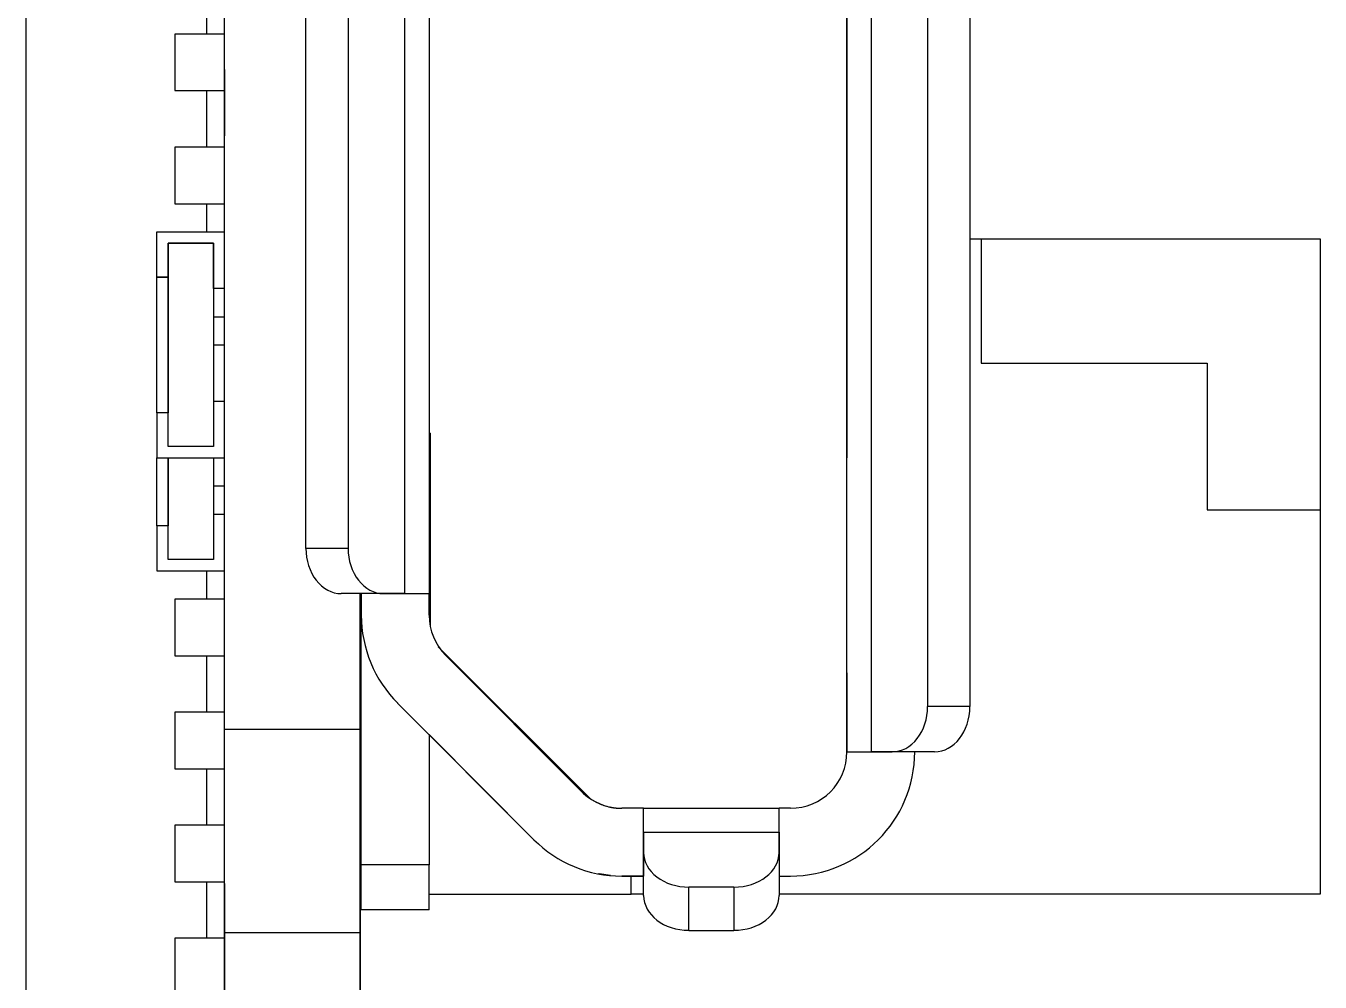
# Model space of a CAD drawing. Extents: x 68 to 194, y 85 to 140.
# Drawn here: x 183.66 to 189.39, y 101.13 to 105.36 of the extents above; entities that cross this region are included whole.
import ezdxf

# ---------------------------------------------------------------- set-up
doc = ezdxf.new("R2010")
doc.units = 0
doc.layers.add('View005', color=7, linetype='CONTINUOUS')

msp = doc.modelspace()

# ---------------------------------------------------------------- linework, layer by layer
at = {"layer": 'View005'}
for p, q in [((187.297, 102.15), (187.297, 108.55)), ((187.297, 102.15), (187.297, 108.55)), ((187.406, 102.15), (187.406, 108.55)), ((187.406, 102.15), (187.406, 108.55)), ((184.542, 102.25), (184.542, 108.45)), ((184.542, 102.25), (184.542, 108.45)), ((184.542, 102.25), (184.542, 108.45)), ((187.655, 102.35), (187.655, 108.35)), ((187.655, 102.35), (187.655, 108.35)), ((187.842, 102.35), (187.842, 108.35)), ((187.842, 102.35), (187.842, 108.35)), ((185.338, 107.85), (185.338, 102.85)), ((185.338, 107.85), (185.338, 102.85)), ((185.447, 107.85), (185.447, 102.85)), ((185.447, 107.85), (185.447, 102.85)), ((184.902, 103.05), (184.902, 107.65)), ((184.902, 103.05), (184.902, 107.65)), ((185.089, 107.65), (185.089, 103.05)), ((185.089, 107.65), (185.089, 103.05)), ((187.297, 107.125), (187.297, 103.575)), ((187.297, 107.125), (187.297, 103.575)), ((183.662, 106.45), (183.662, 99.45)), ((183.662, 106.45), (183.662, 99.45)), ((184.462, 105.575), (184.462, 105.325)), ((184.462, 105.575), (184.462, 105.325)), ((184.322, 105.325), (184.322, 105.075)), ((184.462, 105.325), (184.322, 105.325)), ((184.322, 105.325), (184.322, 105.075)), ((184.462, 105.325), (184.322, 105.325)), ((184.541, 105.325), (184.462, 105.325)), ((184.541, 105.325), (184.462, 105.325)), ((184.542, 105.34), (184.541, 105.34)), ((184.542, 105.34), (184.541, 105.34)), ((184.542, 105.34), (184.541, 105.34)), ((184.542, 105.34), (184.541, 105.34)), ((184.542, 105.325), (184.542, 105.325)), ((184.542, 105.325), (184.542, 105.325)), ((184.541, 105.168), (184.541, 105.298)), ((184.541, 105.168), (184.541, 105.298)), ((184.542, 105.298), (184.541, 105.298)), ((184.542, 105.298), (184.541, 105.298)), ((184.542, 105.168), (184.542, 105.298)), ((184.542, 105.168), (184.542, 105.298)), ((184.541, 105.168), (184.542, 105.168)), ((184.541, 105.168), (184.542, 105.168)), ((184.322, 105.075), (184.462, 105.075)), ((184.322, 105.075), (184.462, 105.075)), ((184.462, 105.075), (184.462, 104.825)), ((184.462, 105.075), (184.541, 105.075)), ((184.462, 105.075), (184.462, 104.825)), ((184.462, 105.075), (184.541, 105.075)), ((184.542, 105.075), (184.542, 105.075)), ((184.542, 105.075), (184.542, 105.075)), ((184.541, 104.225), (184.541, 104.875)), ((184.542, 104.875), (184.541, 104.875)), ((184.541, 104.225), (184.541, 104.875)), ((184.542, 104.875), (184.541, 104.875)), ((184.542, 104.225), (184.542, 104.875)), ((184.542, 104.225), (184.542, 104.875)), ((184.322, 104.825), (184.322, 104.575)), ((184.462, 104.825), (184.322, 104.825)), ((184.322, 104.825), (184.322, 104.575)), ((184.462, 104.825), (184.322, 104.825)), ((184.541, 104.825), (184.462, 104.825)), ((184.541, 104.825), (184.462, 104.825)), ((184.542, 104.825), (184.542, 104.825)), ((184.542, 104.825), (184.542, 104.825)), ((184.322, 104.575), (184.462, 104.575)), ((184.322, 104.575), (184.462, 104.575)), ((184.462, 104.575), (184.462, 104.45)), ((184.462, 104.575), (184.541, 104.575)), ((184.462, 104.575), (184.462, 104.45)), ((184.462, 104.575), (184.541, 104.575)), ((184.542, 104.575), (184.542, 104.575)), ((184.542, 104.575), (184.542, 104.575)), ((184.242, 104.25), (184.242, 104.45)), ((184.242, 104.45), (184.541, 104.45)), ((184.242, 104.25), (184.242, 104.45)), ((184.242, 104.45), (184.541, 104.45)), ((184.542, 104.45), (184.542, 104.45)), ((184.542, 104.45), (184.542, 104.45)), ((187.842, 104.42), (187.892, 104.42)), ((187.842, 104.42), (187.892, 104.42)), ((187.892, 104.42), (189.392, 104.42)), ((187.892, 104.42), (187.892, 103.87)), ((187.892, 104.42), (189.392, 104.42)), ((187.892, 104.42), (187.892, 103.87)), ((189.392, 104.42), (189.392, 103.22)), ((189.392, 104.42), (189.392, 103.22)), ((184.492, 104.4), (184.292, 104.4)), ((184.292, 104.4), (184.292, 104.25)), ((184.292, 103.5), (184.292, 104.4)), ((184.292, 104.4), (184.492, 104.4)), ((184.492, 104.4), (184.292, 104.4)), ((184.292, 104.4), (184.292, 104.25)), ((184.292, 103.5), (184.292, 104.4)), ((184.292, 104.4), (184.492, 104.4)), ((184.492, 104.2), (184.492, 104.4)), ((184.492, 104.4), (184.492, 103.5)), ((184.492, 104.2), (184.492, 104.4)), ((184.492, 104.4), (184.492, 103.5)), ((184.292, 104.25), (184.242, 104.25)), ((184.242, 103.65), (184.242, 104.25)), ((184.242, 104.25), (184.292, 104.25)), ((184.292, 104.25), (184.242, 104.25)), ((184.242, 103.65), (184.242, 104.25)), ((184.242, 104.25), (184.292, 104.25)), ((184.292, 104.25), (184.292, 103.65)), ((184.292, 104.25), (184.292, 103.65)), ((184.542, 104.2), (184.492, 104.2)), ((184.542, 104.2), (184.492, 104.2)), ((184.542, 104.225), (184.541, 104.225)), ((184.542, 104.225), (184.541, 104.225)), ((184.541, 103.725), (184.541, 104.2)), ((184.541, 103.725), (184.541, 104.2)), ((184.542, 103.725), (184.542, 104.2)), ((184.542, 103.725), (184.542, 104.2)), ((184.492, 104.075), (184.541, 104.075)), ((184.492, 104.075), (184.541, 104.075)), ((184.542, 104.075), (184.542, 104.075)), ((184.542, 104.075), (184.542, 104.075)), ((184.492, 103.95), (184.541, 103.95)), ((184.492, 103.95), (184.541, 103.95)), ((184.542, 103.95), (184.542, 103.95)), ((184.542, 103.95), (184.542, 103.95)), ((187.892, 103.87), (188.892, 103.87)), ((187.892, 103.87), (188.892, 103.87)), ((188.892, 103.87), (188.892, 103.22)), ((188.892, 103.87), (188.892, 103.22)), ((184.542, 103.725), (184.541, 103.725)), ((184.542, 103.725), (184.541, 103.725)), ((184.542, 103.7), (184.492, 103.7)), ((184.492, 103.7), (184.492, 103.5)), ((184.542, 103.7), (184.492, 103.7)), ((184.492, 103.7), (184.492, 103.5)), ((184.541, 103.025), (184.541, 103.675)), ((184.542, 103.675), (184.541, 103.675)), ((184.541, 103.025), (184.541, 103.675)), ((184.542, 103.675), (184.541, 103.675)), ((184.542, 103.025), (184.542, 103.675)), ((184.542, 103.025), (184.542, 103.675)), ((184.292, 103.65), (184.242, 103.65)), ((184.242, 103.65), (184.242, 103.45)), ((184.292, 103.65), (184.242, 103.65)), ((184.292, 103.65), (184.242, 103.65)), ((184.242, 103.65), (184.242, 103.45)), ((184.292, 103.65), (184.242, 103.65)), ((184.292, 103.5), (184.292, 103.65)), ((184.292, 103.5), (184.292, 103.65)), ((185.452, 103.56), (185.447, 103.56)), ((185.452, 103.56), (185.447, 103.56)), ((185.452, 103.56), (185.452, 102.704)), ((185.452, 103.56), (185.452, 102.704)), ((184.492, 103.5), (184.292, 103.5)), ((184.492, 103.5), (184.292, 103.5)), ((184.492, 103.5), (184.292, 103.5)), ((184.492, 103.5), (184.292, 103.5)), ((185.452, 103.5), (185.447, 103.5)), ((185.452, 103.5), (185.447, 103.5)), ((185.452, 103.5), (185.447, 103.5)), ((185.452, 103.5), (185.447, 103.5)), ((185.452, 103.5), (185.447, 103.5)), ((185.452, 103.5), (185.447, 103.5)), ((184.242, 103.45), (184.541, 103.45)), ((184.242, 103.15), (184.242, 103.45)), ((184.242, 103.45), (184.541, 103.45)), ((184.242, 103.15), (184.242, 103.45)), ((184.292, 103), (184.292, 103.45)), ((184.292, 103.45), (184.292, 103.15)), ((184.292, 103), (184.292, 103.45)), ((184.292, 103.45), (184.292, 103.15)), ((184.492, 103.45), (184.492, 103)), ((184.492, 103.45), (184.492, 103)), ((184.542, 103.45), (184.542, 103.45)), ((184.542, 103.45), (184.542, 103.45)), ((187.297, 103.325), (187.297, 103.45)), ((187.297, 103.325), (187.297, 103.45)), ((185.447, 103.425), (185.452, 103.425)), ((185.447, 103.425), (185.452, 103.425)), ((184.541, 103.325), (184.492, 103.325)), ((184.541, 103.325), (184.492, 103.325)), ((184.542, 103.325), (184.542, 103.325)), ((184.542, 103.325), (184.542, 103.325)), ((187.297, 102.625), (187.297, 103.325)), ((187.297, 102.625), (187.297, 103.325)), ((187.297, 102.625), (187.297, 103.325)), ((187.297, 102.625), (187.297, 103.325)), ((184.541, 103.2), (184.492, 103.2)), ((184.492, 103.2), (184.492, 103)), ((184.541, 103.2), (184.492, 103.2)), ((184.492, 103.2), (184.492, 103)), ((184.542, 103.2), (184.542, 103.2)), ((184.542, 103.2), (184.542, 103.2)), ((188.892, 103.22), (189.392, 103.22)), ((188.892, 103.22), (189.392, 103.22)), ((189.392, 103.22), (189.392, 101.52)), ((189.392, 103.22), (189.392, 101.52)), ((184.292, 103.15), (184.242, 103.15)), ((184.242, 103.15), (184.242, 102.95)), ((184.292, 103.15), (184.242, 103.15)), ((184.292, 103.15), (184.242, 103.15)), ((184.242, 103.15), (184.242, 102.95)), ((184.292, 103.15), (184.242, 103.15)), ((184.292, 103), (184.292, 103.15)), ((184.292, 103), (184.292, 103.15)), ((185.089, 103.05), (184.902, 103.05)), ((185.089, 103.05), (184.902, 103.05)), ((184.492, 103), (184.292, 103)), ((184.492, 103), (184.292, 103)), ((184.492, 103), (184.292, 103)), ((184.492, 103), (184.292, 103)), ((184.542, 103.025), (184.541, 103.025)), ((184.541, 102.525), (184.541, 103.025)), ((184.542, 103.025), (184.541, 103.025)), ((184.541, 102.525), (184.541, 103.025)), ((184.542, 102.525), (184.542, 103.025)), ((184.542, 102.525), (184.542, 103.025)), ((184.242, 102.95), (184.541, 102.95)), ((184.242, 102.95), (184.541, 102.95)), ((184.462, 102.95), (184.462, 102.825)), ((184.462, 102.95), (184.462, 102.825)), ((184.542, 102.95), (184.542, 102.95)), ((184.542, 102.95), (184.542, 102.95)), ((184.322, 102.825), (184.322, 102.575)), ((184.462, 102.825), (184.322, 102.825)), ((184.322, 102.825), (184.322, 102.575)), ((184.462, 102.825), (184.322, 102.825)), ((184.541, 102.825), (184.462, 102.825)), ((184.541, 102.825), (184.462, 102.825)), ((184.542, 102.825), (184.542, 102.825)), ((184.542, 102.825), (184.542, 102.825)), ((185.245, 102.85), (185.058, 102.85)), ((185.245, 102.85), (185.058, 102.85)), ((185.142, 102.25), (185.142, 102.85)), ((185.142, 102.25), (185.142, 102.85)), ((185.142, 102.85), (185.142, 101.267)), ((185.142, 102.85), (185.142, 101.267)), ((185.142, 102.85), (185.142, 101.267)), ((185.142, 102.85), (185.142, 101.267)), ((185.338, 102.85), (185.147, 102.85)), ((185.147, 102.85), (185.147, 102.754)), ((185.147, 101.65), (185.147, 102.85)), ((185.338, 102.85), (185.147, 102.85)), ((185.147, 102.85), (185.147, 102.754)), ((185.147, 101.65), (185.147, 102.85)), ((185.245, 102.85), (185.338, 102.85)), ((185.245, 102.85), (185.338, 102.85)), ((185.447, 102.754), (185.447, 102.85)), ((185.447, 102.754), (185.447, 102.85)), ((187.297, 102.5), (187.297, 102.625)), ((187.297, 102.5), (187.297, 102.625)), ((184.322, 102.575), (184.462, 102.575)), ((184.322, 102.575), (184.462, 102.575)), ((184.462, 102.575), (184.462, 102.325)), ((184.462, 102.575), (184.541, 102.575)), ((184.462, 102.575), (184.462, 102.325)), ((184.462, 102.575), (184.541, 102.575)), ((184.542, 102.575), (184.542, 102.575)), ((184.542, 102.575), (184.542, 102.575)), ((185.488, 102.615), (186.162, 101.942)), ((185.488, 102.615), (186.162, 101.942)), ((186.123, 101.973), (185.52, 102.577)), ((186.123, 101.973), (185.52, 102.577)), ((184.542, 102.525), (184.541, 102.525)), ((184.542, 102.525), (184.541, 102.525)), ((184.542, 102.34), (184.541, 102.34)), ((184.542, 102.34), (184.541, 102.34)), ((184.542, 102.34), (184.541, 102.34)), ((184.542, 102.34), (184.541, 102.34)), ((185.308, 102.365), (185.911, 101.761)), ((185.308, 102.365), (185.911, 101.761)), ((187.297, 102.375), (187.297, 102.15)), ((187.297, 102.375), (187.297, 102.15)), ((187.842, 102.35), (187.655, 102.35)), ((187.842, 102.35), (187.655, 102.35)), ((184.322, 102.325), (184.322, 102.075)), ((184.462, 102.325), (184.322, 102.325)), ((184.322, 102.325), (184.322, 102.075)), ((184.462, 102.325), (184.322, 102.325)), ((184.541, 102.325), (184.462, 102.325)), ((184.541, 102.325), (184.462, 102.325)), ((184.541, 102.102), (184.541, 102.298)), ((184.541, 102.102), (184.541, 102.298)), ((184.542, 102.298), (184.541, 102.298)), ((184.542, 102.298), (184.541, 102.298)), ((184.542, 102.325), (184.542, 102.325)), ((184.542, 102.325), (184.542, 102.325)), ((184.542, 102.102), (184.542, 102.298)), ((184.542, 102.102), (184.542, 102.298)), ((184.542, 102.25), (185.142, 102.25)), ((184.542, 102.25), (185.142, 102.25)), ((185.147, 102.238), (185.142, 102.238)), ((185.142, 102.238), (185.142, 102.238)), ((185.147, 102.238), (185.142, 102.238)), ((185.142, 102.238), (185.142, 102.238)), ((185.447, 102.226), (185.447, 101.65)), ((185.447, 102.226), (185.911, 101.761)), ((185.447, 102.226), (185.447, 101.65)), ((185.447, 102.226), (185.911, 101.761)), ((187.597, 102.15), (187.406, 102.15)), ((187.406, 102.15), (187.498, 102.15)), ((187.597, 102.15), (187.406, 102.15)), ((187.406, 102.15), (187.498, 102.15)), ((187.685, 102.15), (187.498, 102.15)), ((187.685, 102.15), (187.498, 102.15)), ((184.322, 102.075), (184.462, 102.075)), ((184.322, 102.075), (184.462, 102.075)), ((184.462, 102.075), (184.462, 101.825)), ((184.462, 102.075), (184.541, 102.075)), ((184.462, 102.075), (184.462, 101.825)), ((184.462, 102.075), (184.541, 102.075)), ((184.542, 102.102), (184.541, 102.102)), ((184.542, 102.102), (184.541, 102.102)), ((184.542, 102.06), (184.541, 102.06)), ((184.542, 102.06), (184.541, 102.06)), ((184.542, 102.075), (184.542, 102.075)), ((184.542, 102.075), (184.542, 102.075)), ((186.397, 101.9), (186.3, 101.9)), ((186.397, 101.9), (186.3, 101.9)), ((186.397, 101.9), (186.997, 101.9)), ((186.397, 101.9), (186.997, 101.9)), ((187.047, 101.9), (186.997, 101.9)), ((187.047, 101.9), (186.997, 101.9)), ((184.322, 101.825), (184.322, 101.575)), ((184.462, 101.825), (184.322, 101.825)), ((184.322, 101.825), (184.322, 101.575)), ((184.462, 101.825), (184.322, 101.825)), ((184.541, 101.825), (184.462, 101.825)), ((184.541, 101.825), (184.462, 101.825)), ((184.542, 101.84), (184.541, 101.84)), ((184.542, 101.84), (184.541, 101.84)), ((184.542, 101.84), (184.541, 101.84)), ((184.542, 101.84), (184.541, 101.84)), ((184.542, 101.825), (184.542, 101.825)), ((184.542, 101.825), (184.542, 101.825)), ((184.541, 101.602), (184.541, 101.798)), ((184.541, 101.602), (184.541, 101.798)), ((184.542, 101.798), (184.541, 101.798)), ((184.542, 101.798), (184.541, 101.798)), ((184.542, 101.602), (184.542, 101.798)), ((184.542, 101.602), (184.542, 101.798)), ((186.397, 101.795), (186.397, 101.6)), ((186.397, 101.705), (186.397, 101.795)), ((186.397, 101.795), (186.397, 101.6)), ((186.397, 101.705), (186.397, 101.795)), ((186.397, 101.795), (186.997, 101.795)), ((186.397, 101.795), (186.997, 101.795)), ((186.997, 101.795), (186.997, 101.6)), ((186.997, 101.705), (186.997, 101.795)), ((186.997, 101.795), (186.997, 101.6)), ((186.997, 101.705), (186.997, 101.795)), ((185.147, 101.738), (185.142, 101.738)), ((185.142, 101.738), (185.142, 101.738)), ((185.147, 101.738), (185.142, 101.738)), ((185.142, 101.738), (185.142, 101.738)), ((186.397, 101.514), (186.397, 101.705)), ((186.397, 101.514), (186.397, 101.705)), ((186.997, 101.705), (186.997, 101.514)), ((186.997, 101.705), (186.997, 101.514)), ((184.542, 101.602), (184.541, 101.602)), ((184.542, 101.602), (184.541, 101.602)), ((185.447, 101.65), (185.147, 101.65)), ((185.447, 101.65), (185.147, 101.65)), ((186.3, 101.6), (186.397, 101.6)), ((186.3, 101.6), (186.397, 101.6)), ((186.342, 101.52), (186.342, 101.6)), ((186.342, 101.52), (186.342, 101.6)), ((186.997, 101.6), (187.047, 101.6)), ((186.997, 101.6), (187.047, 101.6)), ((184.322, 101.575), (184.462, 101.575)), ((184.322, 101.575), (184.462, 101.575)), ((184.462, 101.575), (184.462, 101.325)), ((184.462, 101.575), (184.541, 101.575)), ((184.462, 101.575), (184.462, 101.325)), ((184.462, 101.575), (184.541, 101.575)), ((184.541, 101.568), (184.542, 101.568)), ((184.541, 101.568), (184.542, 101.568)), ((184.542, 101.575), (184.542, 101.575)), ((184.542, 101.575), (184.542, 101.575)), ((186.597, 101.552), (186.797, 101.552)), ((186.597, 101.552), (186.797, 101.552)), ((186.597, 101.36), (186.597, 101.552)), ((186.597, 101.36), (186.597, 101.552)), ((186.797, 101.552), (186.797, 101.36)), ((186.797, 101.552), (186.797, 101.36)), ((185.142, 101.52), (185.142, 101.52)), ((185.142, 101.52), (185.147, 101.52)), ((185.142, 101.52), (185.142, 101.52)), ((185.142, 101.52), (185.147, 101.52)), ((185.447, 101.52), (186.342, 101.52)), ((185.447, 101.52), (186.342, 101.52)), ((186.397, 101.52), (186.342, 101.52)), ((186.397, 101.52), (186.342, 101.52)), ((189.392, 101.52), (186.997, 101.52)), ((189.392, 101.52), (186.997, 101.52)), ((185.447, 101.45), (185.147, 101.45)), ((185.447, 101.45), (185.147, 101.45)), ((184.322, 101.325), (184.322, 101.075)), ((184.462, 101.325), (184.322, 101.325)), ((184.322, 101.325), (184.322, 101.075)), ((184.462, 101.325), (184.322, 101.325)), ((184.541, 101.325), (184.462, 101.325)), ((184.541, 101.325), (184.462, 101.325)), ((184.542, 101.35), (185.142, 101.35)), ((184.542, 92.95), (184.542, 101.35)), ((184.542, 101.35), (185.142, 101.35)), ((184.542, 92.95), (184.542, 101.35)), ((184.542, 92.95), (184.542, 101.35)), ((184.542, 101.325), (184.542, 101.325)), ((184.542, 101.325), (184.542, 101.325)), ((185.142, 92.95), (185.142, 101.35)), ((185.142, 92.95), (185.142, 101.35)), ((186.597, 101.36), (186.797, 101.36)), ((186.597, 101.36), (186.797, 101.36)), ((184.541, 101.267), (184.542, 101.267)), ((184.541, 101.267), (184.542, 101.267)), ((185.142, 101.267), (185.142, 101.267)), ((185.142, 101.267), (185.142, 101.267))]:
    msp.add_line(p, q, dxfattribs=at)
for centre, radius, start, end in [((185.697, 102.754), 0.55, 180, -135), ((185.697, 102.754), 0.55, 180, -135), ((185.697, 102.754), 0.25, 180, -135), ((185.697, 102.754), 0.25, 180, -135), ((185.697, 102.754), 0.25, 180, -135), ((185.697, 102.754), 0.25, 180, -135), ((187.047, 102.15), 0.25, -90, 0), ((187.047, 102.15), 0.55, -90, 0), ((187.047, 102.15), 0.25, -90, 0), ((187.047, 102.15), 0.55, -90, 0), ((186.3, 102.15), 0.25, -135.051, -123.522), ((186.3, 102.15), 0.25, -135.051, -123.522), ((186.3, 102.15), 0.25, -135, -114.47), ((186.3, 102.15), 0.25, -135, -90), ((186.3, 102.15), 0.25, -135, -114.47), ((186.3, 102.15), 0.25, -135, -90), ((186.3, 102.15), 0.25, -114.47, -102.156), ((186.3, 102.15), 0.25, -114.47, -102.156), ((186.3, 102.15), 0.55, -135, -90), ((186.3, 102.15), 0.55, -135, -90)]:
    msp.add_arc(centre, radius, start, end, dxfattribs=at)
for centre, major_axis, ratio, start_param, end_param in [((185.058, 103.05), (0, 0.2), 0.781629, -4.71239, -3.14159), ((185.058, 103.05), (0, 0.2), 0.781629, -4.71239, -3.14159), ((185.245, 103.05), (0, 0.2), 0.781629, -4.71239, -3.14159), ((185.245, 103.05), (0, 0.2), 0.781629, -4.71239, -3.14159), ((187.498, 102.35), (0, 0.2), 0.781629, 3.14159, 4.71239), ((187.498, 102.35), (0, 0.2), 0.781629, 3.14159, 4.71239), ((187.685, 102.35), (0, -0.2), 0.781629, 0, -4.71239), ((187.685, 102.35), (0, -0.2), 0.781629, 0, -4.71239), ((186.597, 101.705), (0.2, 0), 0.769614, 3.14159, 4.71239), ((186.597, 101.705), (0.2, 0), 0.769614, 3.14159, 4.71239), ((186.797, 101.705), (0.2, 0), 0.769614, 4.71239, 0), ((186.797, 101.705), (0.2, 0), 0.769614, 4.71239, 0), ((186.597, 101.514), (-0.2, 0), 0.769614, 0, -4.71239), ((186.597, 101.514), (-0.2, 0), 0.769614, 0, -4.71239), ((186.797, 101.514), (-0.2, 0), 0.769614, -4.71239, -3.14159), ((186.797, 101.514), (-0.2, 0), 0.769614, -4.71239, -3.14159)]:
    msp.add_ellipse(centre, major_axis=major_axis, ratio=ratio, start_param=start_param, end_param=end_param, dxfattribs=at)
for points, degree in [([(184.541, 105.298), (184.541, 105.32), (184.541, 105.34), (184.541, 105.34)], 3), ([(184.541, 105.298), (184.541, 105.32), (184.541, 105.34), (184.541, 105.34)], 3), ([(184.542, 105.298), (184.542, 105.32), (184.542, 105.34), (184.542, 105.34)], 3), ([(184.542, 105.298), (184.542, 105.32), (184.542, 105.34), (184.542, 105.34)], 3), ([(184.541, 105.168), (184.541, 105.17), (184.541, 105.035), (184.541, 104.875)], 3), ([(184.541, 105.168), (184.541, 105.17), (184.541, 105.035), (184.541, 104.875)], 3), ([(184.542, 105.168), (184.542, 105.17), (184.542, 105.035), (184.542, 104.875)], 3), ([(184.542, 105.168), (184.542, 105.17), (184.542, 105.035), (184.542, 104.875)], 3), ([(187.297, 103.575), (187.297, 103.576), (187.297, 103.517), (187.297, 103.45)], 3), ([(187.297, 103.575), (187.297, 103.576), (187.297, 103.517), (187.297, 103.45)], 3), ([(185.338, 102.85), (185.443, 102.85), (185.447, 102.85)], 2), ([(185.338, 102.85), (185.443, 102.85), (185.447, 102.85)], 2), ([(187.297, 102.5), (187.297, 102.433), (187.297, 102.374), (187.297, 102.375)], 3), ([(187.297, 102.5), (187.297, 102.433), (187.297, 102.374), (187.297, 102.375)], 3), ([(184.541, 102.298), (184.541, 102.32), (184.541, 102.34), (184.541, 102.34)], 3), ([(184.541, 102.298), (184.541, 102.32), (184.541, 102.34), (184.541, 102.34)], 3), ([(184.542, 102.298), (184.542, 102.32), (184.542, 102.34), (184.542, 102.34)], 3), ([(184.542, 102.298), (184.542, 102.32), (184.542, 102.34), (184.542, 102.34)], 3), ([(184.542, 101.35), (184.542, 101.569), (184.542, 101.899), (184.542, 102.25)], 3), ([(184.542, 101.35), (184.542, 101.569), (184.542, 101.899), (184.542, 102.25)], 3), ([(184.542, 101.35), (184.542, 101.569), (184.542, 101.899), (184.542, 102.25)], 3), ([(185.142, 101.35), (185.142, 101.569), (185.142, 101.899), (185.142, 102.25)], 3), ([(185.142, 101.35), (185.142, 101.569), (185.142, 101.899), (185.142, 102.25)], 3), ([(187.297, 102.15), (187.3, 102.15), (187.406, 102.15)], 2), ([(187.297, 102.15), (187.3, 102.15), (187.406, 102.15)], 2), ([(184.541, 102.06), (184.541, 102.06), (184.541, 102.08), (184.541, 102.102)], 3), ([(184.541, 102.06), (184.541, 102.06), (184.541, 102.08), (184.541, 102.102)], 3), ([(184.542, 102.06), (184.542, 102.06), (184.542, 102.08), (184.542, 102.102)], 3), ([(184.542, 102.06), (184.542, 102.06), (184.542, 102.08), (184.542, 102.102)], 3), ([(186.197, 101.922), (186.197, 101.922)], 1), ([(186.197, 101.922), (186.197, 101.922)], 1), ([(186.248, 101.906), (186.25, 101.905)], 1), ([(186.248, 101.906), (186.25, 101.905)], 1), ([(186.25, 101.905), (186.275, 101.9), (186.3, 101.9)], 2), ([(186.25, 101.905), (186.275, 101.9), (186.3, 101.9)], 2), ([(186.397, 101.795), (186.397, 101.897), (186.397, 101.9)], 2), ([(186.397, 101.795), (186.397, 101.897), (186.397, 101.9)], 2), ([(186.997, 101.795), (186.997, 101.897), (186.997, 101.9)], 2), ([(186.997, 101.795), (186.997, 101.897), (186.997, 101.9)], 2), ([(184.541, 101.798), (184.541, 101.82), (184.541, 101.84), (184.541, 101.84)], 3), ([(184.541, 101.798), (184.541, 101.82), (184.541, 101.84), (184.541, 101.84)], 3), ([(184.542, 101.798), (184.542, 101.82), (184.542, 101.84), (184.542, 101.84)], 3), ([(184.542, 101.798), (184.542, 101.82), (184.542, 101.84), (184.542, 101.84)], 3), ([(184.541, 101.567), (184.541, 101.58), (184.541, 101.602)], 2), ([(184.541, 101.567), (184.541, 101.58), (184.541, 101.602)], 2), ([(184.542, 101.567), (184.542, 101.58), (184.542, 101.602)], 2), ([(184.542, 101.567), (184.542, 101.58), (184.542, 101.602)], 2), ([(185.147, 101.45), (185.147, 101.448), (185.147, 101.543), (185.147, 101.65)], 3), ([(185.147, 101.45), (185.147, 101.448), (185.147, 101.543), (185.147, 101.65)], 3), ([(185.447, 101.45), (185.447, 101.448), (185.447, 101.543), (185.447, 101.65)], 3), ([(185.447, 101.45), (185.447, 101.448), (185.447, 101.543), (185.447, 101.65)], 3), ([(186.25, 101.602), (186.197, 101.61)], 1), ([(186.25, 101.602), (186.197, 101.61)], 1), ([(186.249, 101.602), (186.25, 101.602)], 1), ([(186.249, 101.602), (186.25, 101.602)], 1), ([(186.397, 101.6), (186.354, 101.6), (186.3, 101.6)], 2), ([(186.397, 101.6), (186.354, 101.6), (186.3, 101.6)], 2)]:
    msp.add_open_spline(points, degree=degree, dxfattribs=at)
for points, degree, knots in [([(184.541, 101.567), (184.541, 101.566), (184.541, 101.537), (184.541, 101.481), (184.541, 101.425), (184.541, 101.348), (184.541, 101.267)], 3, [1.5708, 1.5708, 1.5708, 1.5708, 2.32862, 2.32862, 2.32862, 3.08645, 3.08645, 3.08645, 3.08645]), ([(184.541, 101.567), (184.541, 101.566), (184.541, 101.537), (184.541, 101.481), (184.541, 101.425), (184.541, 101.348), (184.541, 101.267)], 3, [1.5708, 1.5708, 1.5708, 1.5708, 2.32862, 2.32862, 2.32862, 3.08645, 3.08645, 3.08645, 3.08645]), ([(184.542, 101.567), (184.542, 101.566), (184.542, 101.537), (184.542, 101.481), (184.542, 101.425), (184.542, 101.348), (184.542, 101.267)], 3, [1.5708, 1.5708, 1.5708, 1.5708, 2.32862, 2.32862, 2.32862, 3.08645, 3.08645, 3.08645, 3.08645]), ([(184.542, 101.567), (184.542, 101.566), (184.542, 101.537), (184.542, 101.481), (184.542, 101.425), (184.542, 101.348), (184.542, 101.267)], 3, [1.5708, 1.5708, 1.5708, 1.5708, 2.32862, 2.32862, 2.32862, 3.08645, 3.08645, 3.08645, 3.08645]), ([(184.542, 101.35), (184.542, 101.361), (184.542, 101.373), (184.542, 101.384), (184.542, 101.393), (184.542, 101.403), (184.542, 101.412), (184.542, 101.418), (184.542, 101.424), (184.542, 101.431), (184.542, 101.434), (184.542, 101.437), (184.542, 101.44), (184.542, 101.44), (184.542, 101.44), (184.542, 101.44), (184.542, 101.437), (184.542, 101.433), (184.542, 101.43), (184.542, 101.424), (184.542, 101.417), (184.542, 101.411), (184.542, 101.355), (184.542, 101.227), (184.542, 101.142)], 3, [0.549421, 0.549421, 0.549421, 0.549421, 0.777601, 0.777601, 0.777601, 1.00578, 1.00578, 1.00578, 1.23396, 1.23396, 1.23396, 1.46214, 1.46214, 1.46214, 1.69032, 1.69032, 1.69032, 1.9185, 1.9185, 1.9185, 2.14668, 2.14668, 2.14668, 3.74394, 3.74394, 3.74394, 3.74394]), ([(184.541, 101.267), (184.541, 101.264), (184.541, 101.26), (184.541, 101.248), (184.541, 101.236), (184.541, 101.217), (184.541, 101.198), (184.541, 101.173), (184.541, 101.148), (184.541, 101.118), (184.541, 101.088), (184.541, 101.022), (184.541, 100.95), (184.541, 100.915), (184.541, 100.879), (184.541, 100.81), (184.541, 100.752), (184.541, 100.727), (184.541, 100.702), (184.541, 100.683), (184.541, 100.664), (184.541, 100.652), (184.541, 100.64), (184.541, 100.636), (184.541, 100.633)], 2, [1.5708, 1.5708, 1.5708, 1.7952, 1.7952, 2.0196, 2.0196, 2.24399, 2.24399, 2.46839, 2.46839, 2.69279, 2.69279, 3.14159, 3.14159, 3.36599, 3.36599, 3.81479, 3.81479, 4.03919, 4.03919, 4.26359, 4.26359, 4.48799, 4.48799, 4.71239, 4.71239, 4.71239]), ([(184.541, 101.267), (184.541, 101.264), (184.541, 101.26), (184.541, 101.248), (184.541, 101.236), (184.541, 101.217), (184.541, 101.198), (184.541, 101.173), (184.541, 101.148), (184.541, 101.118), (184.541, 101.088), (184.541, 101.022), (184.541, 100.95), (184.541, 100.915), (184.541, 100.879), (184.541, 100.81), (184.541, 100.752), (184.541, 100.727), (184.541, 100.702), (184.541, 100.683), (184.541, 100.664), (184.541, 100.652), (184.541, 100.64), (184.541, 100.636), (184.541, 100.633)], 2, [1.5708, 1.5708, 1.5708, 1.7952, 1.7952, 2.0196, 2.0196, 2.24399, 2.24399, 2.46839, 2.46839, 2.69279, 2.69279, 3.14159, 3.14159, 3.36599, 3.36599, 3.81479, 3.81479, 4.03919, 4.03919, 4.26359, 4.26359, 4.48799, 4.48799, 4.71239, 4.71239, 4.71239]), ([(184.542, 101.267), (184.542, 101.264), (184.542, 101.26), (184.542, 101.248), (184.542, 101.236), (184.542, 101.217), (184.542, 101.198), (184.542, 101.173), (184.542, 101.148), (184.542, 101.118), (184.542, 101.088), (184.542, 101.022), (184.542, 100.95), (184.542, 100.915), (184.542, 100.879), (184.542, 100.81), (184.542, 100.752), (184.542, 100.727), (184.542, 100.702), (184.542, 100.683), (184.542, 100.664), (184.542, 100.652), (184.542, 100.64), (184.542, 100.636), (184.542, 100.633)], 2, [1.5708, 1.5708, 1.5708, 1.7952, 1.7952, 2.0196, 2.0196, 2.24399, 2.24399, 2.46839, 2.46839, 2.69279, 2.69279, 3.14159, 3.14159, 3.36599, 3.36599, 3.81479, 3.81479, 4.03919, 4.03919, 4.26359, 4.26359, 4.48799, 4.48799, 4.71239, 4.71239, 4.71239]), ([(184.542, 101.267), (184.542, 101.264), (184.542, 101.26), (184.542, 101.248), (184.542, 101.236), (184.542, 101.217), (184.542, 101.198), (184.542, 101.173), (184.542, 101.148), (184.542, 101.118), (184.542, 101.088), (184.542, 101.022), (184.542, 100.95), (184.542, 100.915), (184.542, 100.879), (184.542, 100.81), (184.542, 100.752), (184.542, 100.727), (184.542, 100.702), (184.542, 100.683), (184.542, 100.664), (184.542, 100.652), (184.542, 100.64), (184.542, 100.636), (184.542, 100.633)], 2, [1.5708, 1.5708, 1.5708, 1.7952, 1.7952, 2.0196, 2.0196, 2.24399, 2.24399, 2.46839, 2.46839, 2.69279, 2.69279, 3.14159, 3.14159, 3.36599, 3.36599, 3.81479, 3.81479, 4.03919, 4.03919, 4.26359, 4.26359, 4.48799, 4.48799, 4.71239, 4.71239, 4.71239]), ([(185.142, 101.267), (185.142, 101.264), (185.142, 101.26), (185.142, 101.248), (185.142, 101.236), (185.142, 101.217), (185.142, 101.198), (185.142, 101.173), (185.142, 101.148), (185.142, 101.118), (185.142, 101.088), (185.142, 101.022), (185.142, 100.95), (185.142, 100.915), (185.142, 100.879), (185.142, 100.81), (185.142, 100.752), (185.142, 100.727), (185.142, 100.702), (185.142, 100.683), (185.142, 100.664), (185.142, 100.652), (185.142, 100.64), (185.142, 100.636), (185.142, 100.633)], 2, [1.5708, 1.5708, 1.5708, 1.7952, 1.7952, 2.0196, 2.0196, 2.24399, 2.24399, 2.46839, 2.46839, 2.69279, 2.69279, 3.14159, 3.14159, 3.36599, 3.36599, 3.81479, 3.81479, 4.03919, 4.03919, 4.26359, 4.26359, 4.48799, 4.48799, 4.71239, 4.71239, 4.71239]), ([(185.142, 101.267), (185.142, 101.264), (185.142, 101.26), (185.142, 101.248), (185.142, 101.236), (185.142, 101.217), (185.142, 101.198), (185.142, 101.173), (185.142, 101.148), (185.142, 101.118), (185.142, 101.088), (185.142, 101.022), (185.142, 100.95), (185.142, 100.915), (185.142, 100.879), (185.142, 100.81), (185.142, 100.752), (185.142, 100.727), (185.142, 100.702), (185.142, 100.683), (185.142, 100.664), (185.142, 100.652), (185.142, 100.64), (185.142, 100.636), (185.142, 100.633)], 2, [1.5708, 1.5708, 1.5708, 1.7952, 1.7952, 2.0196, 2.0196, 2.24399, 2.24399, 2.46839, 2.46839, 2.69279, 2.69279, 3.14159, 3.14159, 3.36599, 3.36599, 3.81479, 3.81479, 4.03919, 4.03919, 4.26359, 4.26359, 4.48799, 4.48799, 4.71239, 4.71239, 4.71239]), ([(185.142, 101.267), (185.142, 101.264), (185.142, 101.26), (185.142, 101.248), (185.142, 101.236), (185.142, 101.217), (185.142, 101.198), (185.142, 101.173), (185.142, 101.148), (185.142, 101.118), (185.142, 101.088), (185.142, 101.022), (185.142, 100.95), (185.142, 100.915), (185.142, 100.879), (185.142, 100.81), (185.142, 100.752), (185.142, 100.727), (185.142, 100.702), (185.142, 100.683), (185.142, 100.664), (185.142, 100.652), (185.142, 100.64), (185.142, 100.636), (185.142, 100.633)], 2, [1.5708, 1.5708, 1.5708, 1.7952, 1.7952, 2.0196, 2.0196, 2.24399, 2.24399, 2.46839, 2.46839, 2.69279, 2.69279, 3.14159, 3.14159, 3.36599, 3.36599, 3.81479, 3.81479, 4.03919, 4.03919, 4.26359, 4.26359, 4.48799, 4.48799, 4.71239, 4.71239, 4.71239]), ([(185.142, 101.267), (185.142, 101.264), (185.142, 101.26), (185.142, 101.248), (185.142, 101.236), (185.142, 101.217), (185.142, 101.198), (185.142, 101.173), (185.142, 101.148), (185.142, 101.118), (185.142, 101.088), (185.142, 101.022), (185.142, 100.95), (185.142, 100.915), (185.142, 100.879), (185.142, 100.81), (185.142, 100.752), (185.142, 100.727), (185.142, 100.702), (185.142, 100.683), (185.142, 100.664), (185.142, 100.652), (185.142, 100.64), (185.142, 100.636), (185.142, 100.633)], 2, [1.5708, 1.5708, 1.5708, 1.7952, 1.7952, 2.0196, 2.0196, 2.24399, 2.24399, 2.46839, 2.46839, 2.69279, 2.69279, 3.14159, 3.14159, 3.36599, 3.36599, 3.81479, 3.81479, 4.03919, 4.03919, 4.26359, 4.26359, 4.48799, 4.48799, 4.71239, 4.71239, 4.71239])]:
    msp.add_open_spline(points, degree=degree, knots=knots, dxfattribs=at)

doc.saveas('drawing.dxf')
